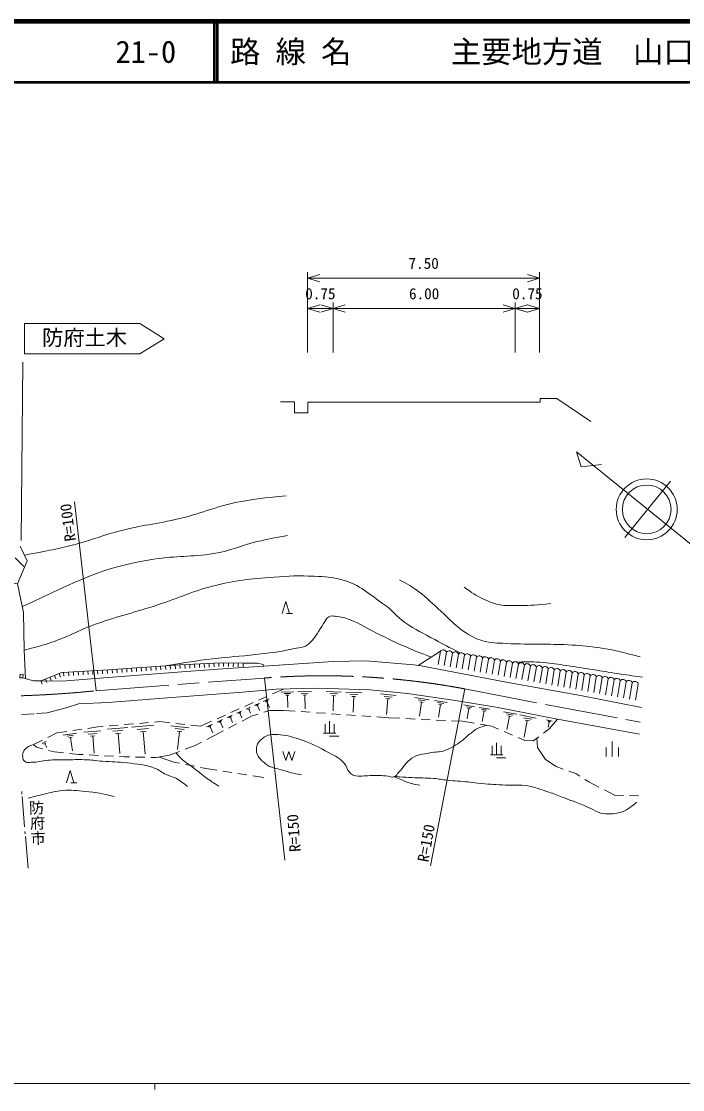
# Model space of a CAD drawing. Units: millimetres, scale not verified. Extents: x 40000 to 680000, y 20000 to 380000.
# Drawn here: x 146002 to 254909, y 204000 to 380000 of the extents above; entities that cross this region are included whole.
import ezdxf
from ezdxf.enums import TextEntityAlignment as Align

# ---------------------------------------------------------------- set-up
doc = ezdxf.new("R2010")
doc.units = ezdxf.units.MM
doc.header["$LTSCALE"] = 1000
doc.linetypes.add('CHAIN', pattern=[18.5, 12, -1.5, 3.5, -1.5])
for name, color, linetype, lineweight in [('M-BGD', 7, 'Continuous', 13), ('M-BGD-HTXT', 7, 'Continuous', 13), ('M-BMK', 2, 'CHAIN', 13), ('M-BMK-OTRS', 5, 'Continuous', 13), ('M-BMK-SRVR', 3, 'Continuous', 13), ('M-STR-HTXT', 7, 'Continuous', 13), ('M-TTL', 2, 'Continuous', 140), ('M-TTL-BAND', 7, 'Continuous', 13), ('M-TTL-LINE', 7, 'Continuous', 50)]:
    doc.layers.add(name, color=color, linetype=linetype, lineweight=lineweight)
doc.layers.add('M-TTL-TXT', color=7, linetype='Continuous')
doc.styles.add('ＭＳ ゴシック', font='')
doc.styles.get('ＭＳ ゴシック').set_extended_font_data('MS Gothic')

msp = doc.modelspace()

# ---------------------------------------------------------------- linework, layer by layer
at = {"layer": 'M-BGD'}
for p, q in [((146977, 291098), (145816, 293548)), ((144959, 291632), (146393, 290192)), ((188971, 282423), (189571, 284423)), ((189571, 284423), (190171, 282423)), ((189671, 282423), (190671, 282423)), ((211372, 273870), (215030, 276230)), ((215030, 276230), (214669, 274033)), ((216016, 276068), (215653, 273856)), ((217003, 275905), (216637, 273678)), ((217990, 275743), (217621, 273501)), ((218977, 275581), (218606, 273323)), ((219963, 275419), (219590, 273146)), ((220950, 275257), (220574, 272969)), ((221937, 275095), (221558, 272791)), ((222924, 274933), (222543, 272614)), ((223910, 274770), (223527, 272436)), ((224897, 274608), (224511, 272259)), ((154562, 272828), (154597, 272229)), ((155361, 272875), (155396, 272276)), ((156159, 272922), (156194, 272323)), ((156958, 272969), (156993, 272370)), ((157756, 273016), (157792, 272417)), ((158555, 273063), (158590, 272464)), ((159354, 273110), (159389, 272511)), ((160152, 273157), (160188, 272558)), ((160951, 273210), (160991, 272611)), ((161749, 273263), (161789, 272665)), ((162547, 273317), (162587, 272719)), ((163345, 273371), (163386, 272773)), ((164143, 273425), (164184, 272827)), ((164941, 273479), (164982, 272880)), ((165740, 273533), (165780, 272934)), ((166538, 273587), (166578, 272988)), ((167336, 273641), (167376, 273042)), ((168134, 273695), (168175, 273096)), ((168932, 273749), (168973, 273150)), ((169731, 273803), (169771, 273204)), ((170529, 273857), (170569, 273258)), ((171327, 273910), (171367, 273312)), ((172125, 273963), (172156, 273364)), ((172924, 274005), (172955, 273406)), ((173723, 274047), (173754, 273448)), ((174522, 274089), (174553, 273490)), ((175321, 274131), (175352, 273532)), ((176120, 274173), (176151, 273573)), ((176919, 274214), (176950, 273615)), ((177717, 274256), (177749, 273657)), ((178516, 274298), (178548, 273699)), ((179316, 274313), (179304, 273713)), ((180116, 274298), (180104, 273698)), ((180915, 274282), (180904, 273682)), ((181715, 274267), (181704, 273667)), ((182515, 274251), (182504, 273652)), ((225884, 274446), (225495, 272081)), ((226871, 274284), (226480, 271904)), ((227858, 274122), (227464, 271727)), ((228844, 273960), (228448, 271549)), ((229831, 273798), (229432, 271372)), ((230818, 273636), (230417, 271194)), ((231805, 273473), (231401, 271017)), ((232791, 273311), (232385, 270839)), ((233778, 273149), (233369, 270662)), ((234765, 272987), (234354, 270485)), ((235752, 272825), (235338, 270307)), ((147992, 271324), (146235, 271818)), ((149224, 271356), (147992, 271324)), ((149224, 271356), (149445, 270798)), ((149968, 271650), (150189, 271092)), ((150712, 271944), (150933, 271386)), ((151456, 272238), (151677, 271680)), ((152200, 272532), (152421, 271974)), ((152965, 272734), (153000, 272135)), ((153763, 272781), (153799, 272182)), ((236738, 272663), (236322, 270130)), ((237725, 272501), (237307, 269952)), ((238712, 272338), (238291, 269775)), ((239699, 272176), (239275, 269597)), ((240686, 272014), (240259, 269420)), ((241672, 271852), (241244, 269243)), ((242659, 271690), (242228, 269065)), ((243646, 271528), (243212, 268888)), ((244633, 271366), (244196, 268710)), ((245619, 271204), (245181, 268533)), ((246606, 271041), (246165, 268356)), ((187353, 269187), (189157, 269995)), ((188772, 269485), (190834, 269536)), ((191525, 269553), (193806, 269610)), ((192102, 269282), (193243, 269311)), ((196189, 269587), (198698, 269503)), ((199449, 269477), (202056, 269390)), ((247593, 270879), (247149, 268178)), ((182789, 267145), (184158, 267758)), ((184381, 267310), (185195, 267674)), ((185071, 268166), (186440, 268779)), ((185833, 267960), (186829, 268405)), ((186138, 267947), (186636, 268169)), ((186318, 267878), (186567, 267989)), ((186443, 267933), (186888, 266937)), ((189294, 269240), (190325, 269266)), ((189558, 268989), (190074, 269001)), ((189816, 268995), (189867, 266932)), ((192394, 269004), (192965, 269019)), ((192680, 269011), (192736, 266730)), ((196806, 269252), (198061, 269210)), ((197109, 268928), (197736, 268907)), ((197423, 268918), (197339, 266408)), ((200090, 269130), (201393, 269086)), ((200405, 268793), (201056, 268771)), ((200731, 268782), (200643, 266176)), ((205122, 269185), (207743, 268946)), ((205748, 268797), (207058, 268678)), ((206046, 268440), (206701, 268380)), ((206373, 268410), (206135, 265789)), ((210823, 268591), (213141, 268246)), ((211360, 268215), (212519, 268042)), ((211896, 267839), (211551, 265521)), ((211606, 267882), (212186, 267796)), ((214058, 268109), (216125, 267802)), ((214536, 267774), (215570, 267620)), ((180507, 266124), (181876, 266736)), ((181513, 266026), (182267, 266364)), ((181744, 266017), (182121, 266185)), ((181880, 265964), (182069, 266049)), ((181975, 266007), (182312, 265253)), ((183033, 266706), (183716, 267012)), ((183280, 266612), (183622, 266765)), ((183451, 266688), (183757, 266005)), ((184986, 265875), (183998, 265568)), ((184630, 267299), (185037, 267481)), ((184777, 267243), (184981, 267334)), ((184879, 267289), (185243, 266476)), ((186928, 266481), (185940, 266173)), ((189112, 266487), (186928, 266481)), ((189112, 266487), (191079, 266348)), ((192077, 266278), (193573, 266173)), ((194570, 266102), (196067, 265997)), ((197064, 265927), (198560, 265821)), ((215015, 267439), (214707, 265371)), ((214756, 267477), (215273, 267400)), ((218896, 267371), (220621, 267086)), ((219291, 267084), (220154, 266941)), ((219687, 266797), (219402, 265072)), ((219471, 266832), (219903, 266761)), ((221411, 266955), (223134, 266670)), ((221806, 266669), (222668, 266526)), ((222201, 266382), (221917, 264659)), ((221986, 266418), (222417, 266346)), ((225405, 266268), (227581, 265849)), ((225896, 265891), (226984, 265682)), ((160465, 263926), (161960, 264052)), ((162956, 264136), (164451, 264262)), ((164129, 263733), (167844, 264046)), ((165447, 264346), (166942, 264472)), ((167939, 264556), (168831, 264631)), ((168831, 264631), (170430, 264453)), ((171424, 264342), (172915, 264176)), ((173909, 264065), (175508, 263887)), ((175508, 263887), (177312, 264694)), ((176487, 263777), (177473, 264218)), ((178225, 265103), (179594, 265715)), ((178244, 264563), (179150, 264969)), ((178521, 264552), (178974, 264754)), ((178685, 264489), (178911, 264590)), ((178798, 264540), (179203, 263634)), ((179919, 265313), (180746, 265683)), ((181457, 264245), (180127, 263552)), ((180172, 265302), (180586, 265487)), ((180322, 265245), (180528, 265337)), ((180425, 265291), (180795, 264463)), ((183998, 265568), (182344, 264707)), ((196017, 264218), (196017, 262718)), ((196767, 264718), (196767, 262718)), ((197517, 264218), (197517, 262718)), ((199558, 265751), (201054, 265646)), ((202052, 265576), (203548, 265470)), ((204546, 265400), (206513, 265262)), ((206513, 265262), (208347, 265175)), ((209345, 265127), (210844, 265056)), ((211843, 265009), (213341, 264938)), ((214340, 264891), (215838, 264820)), ((216837, 264772), (218671, 264685)), ((218671, 264685), (220591, 264370)), ((221578, 264208), (223499, 263893)), ((226388, 265514), (225969, 263338)), ((226116, 265567), (226660, 265462)), ((228096, 265750), (230813, 265227)), ((228710, 265279), (230068, 265018)), ((229324, 264809), (228800, 262092)), ((228984, 264874), (229663, 264744)), ((232509, 264900), (233403, 264728)), ((232711, 264745), (233158, 264659)), ((232913, 264590), (232741, 263696)), ((232802, 264612), (233025, 264569)), ((232937, 263424), (234314, 265061)), ((247779, 262585), (234314, 265061)), ((150353, 262021), (151827, 262758)), ((151827, 262758), (153471, 263004)), ((152889, 262411), (155094, 262741)), ((153481, 262218), (154584, 262383)), ((154460, 263151), (155943, 263373)), ((156281, 262867), (159103, 263105)), ((156932, 263521), (158576, 263767)), ((157016, 262574), (158427, 262693)), ((157399, 262251), (158104, 262311)), ((157751, 262281), (157989, 259460)), ((158576, 263767), (159469, 263842)), ((160192, 263401), (163523, 263682)), ((161060, 263055), (162726, 263195)), ((161511, 262673), (162344, 262744)), ((161928, 262709), (162209, 259377)), ((165097, 263347), (166954, 263503)), ((165600, 262922), (166529, 263000)), ((166065, 262961), (166378, 259246)), ((170632, 263927), (173597, 263597)), ((171332, 263474), (172814, 263309)), ((171661, 263062), (172402, 262979)), ((172032, 263021), (171701, 260055)), ((176789, 263764), (177282, 263985)), ((176967, 263696), (177214, 263806)), ((177091, 263751), (177532, 262764)), ((179240, 263091), (177586, 262229)), ((195767, 262718), (197767, 262718)), ((223499, 263893), (224599, 263409)), ((225514, 263006), (226887, 262402)), ((232022, 262735), (232937, 263424)), ((147985, 260836), (149459, 261574)), ((148513, 260404), (147985, 260836)), ((149446, 261008), (150098, 261334)), ((149690, 260926), (150016, 261090)), ((149853, 261008), (150179, 260356)), ((153798, 261983), (154349, 262066)), ((154074, 262024), (154403, 259819)), ((174607, 260692), (172973, 260067)), ((175652, 261232), (174607, 260692)), ((177586, 262229), (176541, 261690)), ((196767, 262218), (198267, 262218)), ((223523, 260651), (223523, 259151)), ((224273, 261151), (224273, 259151)), ((225023, 260651), (225023, 259151)), ((227802, 261999), (228902, 261515)), ((228902, 261515), (230307, 261443)), ((230307, 261443), (231223, 262133)), ((231003, 260366), (230896, 261886)), ((243328, 261367), (243328, 258867)), ((149494, 260147), (148513, 260404)), ((151443, 259636), (150462, 259893)), ((152939, 259482), (151443, 259636)), ((155430, 259227), (153934, 259381)), ((156192, 259188), (155430, 259227)), ((158689, 259061), (157191, 259137)), ((161186, 258933), (159688, 259010)), ((162947, 258843), (162185, 258882)), ((163822, 258819), (162947, 258843)), ((166321, 258750), (164821, 258792)), ((168195, 258699), (167320, 258723)), ((170404, 259083), (168195, 258699)), ((171124, 257978), (168769, 258799)), ((172039, 259709), (170404, 259083)), ((189046, 259733), (189546, 258233)), ((189546, 258233), (190046, 259733)), ((190046, 259733), (190546, 258233)), ((190546, 258233), (191046, 259733)), ((223273, 259151), (225273, 259151)), ((232316, 258413), (231003, 260366)), ((242328, 260367), (242328, 258867)), ((244328, 260367), (244328, 258867)), ((172052, 257787), (171124, 257978)), ((174500, 257282), (173031, 257585)), ((176408, 256889), (175480, 257080)), ((224273, 258651), (225773, 258651)), ((234077, 257212), (232316, 258413)), ((235235, 256803), (234077, 257212)), ((153454, 254562), (154054, 256562)), ((154054, 256562), (154654, 254562)), ((178198, 256615), (176408, 256889)), ((180669, 256236), (179186, 256463)), ((183140, 255858), (181657, 256085)), ((185918, 255432), (184128, 255706)), ((237336, 256059), (236178, 256469)), ((237979, 255648), (237336, 256059)), ((154154, 254562), (155154, 254562)), ((239465, 254698), (238822, 255110)), ((241126, 253846), (239465, 254698)), ((146050, 253103), (146083, 252704)), ((146116, 252305), (146530, 247323)), ((243676, 252537), (242015, 253389)), ((245154, 252483), (243676, 252537)), ((247631, 252393), (246153, 252447)), ((146596, 246525), (146629, 246127)), ((146662, 245728), (147097, 240482))]:
    msp.add_line(p, q, dxfattribs=at)
for points in [[(188690, 317338), (191010, 317338), (191010, 315523), (193159, 315523), (193159, 317238), (231470, 317238), (231470, 317870), (234213, 317870), (239773, 314094)], [(123552, 291094), (145376, 287319), (146977, 291098)], [(146679, 271693), (146467, 276427), (146372, 282626), (145376, 287319)], [(185910, 273794), (197357, 274526), (202760, 274646), (210626, 273974), (211827, 273806), (225871, 271140), (238083, 268930), (248159, 266961)], [(149224, 271356), (152667, 272717), (160326, 273167), (172059, 273960), (178940, 274320), (182686, 274248)], [(149224, 271356), (152679, 271296), (160300, 271888), (172413, 272817), (179194, 273313), (185910, 273794), (185814, 274066), (184870, 274242), (182686, 274248)], [(150244, 266076), (153390, 266917), (155407, 267541), (160307, 267806), (170094, 268550), (182402, 269487), (187998, 269966)], [(234314, 265061), (224488, 266954), (217833, 268053), (209587, 269280), (203369, 269846), (194782, 270134), (187998, 269966)]]:
    msp.add_lwpolyline(points, dxfattribs=at)
msp.add_lwpolyline([(145727, 271870), (146235, 271818), (146296, 272413), (145788, 272465)], close=True, dxfattribs=at)
for centre in [(215480, 275885), (216466, 275723), (217453, 275561), (218440, 275399), (219427, 275237), (220414, 275075), (221400, 274913), (222387, 274751), (223374, 274588), (224361, 274426), (225347, 274264), (226334, 274102), (227321, 273940), (228308, 273778), (229294, 273616), (230281, 273453), (231268, 273291), (232255, 273129), (233242, 272967), (234228, 272805), (235215, 272643), (236202, 272481), (237189, 272319), (238175, 272156), (239162, 271994), (240149, 271832), (241136, 271670), (242122, 271508), (243109, 271346), (244096, 271184), (245083, 271021), (246070, 270859), (247056, 270697)]:
    msp.add_arc(centre, 567, 18.74165, 142.59667, dxfattribs=at)
for points, knots in [([(146512, 292078), (150681, 292837), (151884, 293027), (155256, 293931), (157933, 294649), (159354, 295322), (162037, 296018), (165909, 297022), (168180, 297146), (172069, 298083), (176089, 299052), (178201, 300181), (182271, 300905), (185109, 301411), (186166, 301549), (189595, 301809)], [0, 0, 0, 0, 1, 1, 1, 2, 2, 2, 3, 3, 3, 4, 4, 4, 5, 5, 5, 5]), ([(146166, 283596), (155651, 287894), (158948, 290009), (167836, 291395), (171647, 291989), (173857, 291725), (177669, 292316), (180532, 292760), (181996, 293640), (184822, 294282), (186775, 294725), (187441, 294863), (189849, 295289)], [0, 0, 0, 0, 1, 1, 1, 2, 2, 2, 3, 3, 3, 4, 4, 4, 4]), ([(146467, 276427), (148348, 276870), (148896, 277043), (150430, 277517), (153628, 278504), (155213, 279628), (158371, 280735), (162316, 282118), (164620, 282605), (168592, 283907), (172088, 285053), (173941, 286038), (177503, 286958), (181348, 287950), (183604, 288122), (187563, 288431), (190162, 288634), (191633, 288696), (194237, 288569), (196040, 288482), (197086, 288495), (198824, 288008), (201871, 287155), (203192, 285682), (205798, 283886), (207226, 282903), (207720, 281956), (209153, 280981), (210987, 279731), (212126, 279204), (214075, 278142), (215703, 277254), (216245, 276974), (218284, 275944)], [0, 0, 0, 0, 1, 1, 1, 2, 2, 2, 3, 3, 3, 4, 4, 4, 5, 5, 5, 6, 6, 6, 7, 7, 7, 8, 8, 8, 9, 9, 9, 10, 10, 10, 11, 11, 11, 11]), ([(208271, 288009), (209774, 287188), (210241, 286903), (211417, 286064), (212975, 284952), (213656, 284087), (215092, 282821), (216573, 281516), (217241, 280573), (218886, 279483), (220009, 278739), (220681, 278328), (221973, 277946), (223439, 277512), (224338, 277612), (225863, 277514), (228186, 277364), (229493, 277450), (231820, 277394), (233738, 277347), (234816, 277374), (236731, 277249), (238520, 277133), (239521, 277030), (241294, 276769), (243920, 276383), (244833, 276096), (247923, 275280)], [0, 0, 0, 0, 1, 1, 1, 2, 2, 2, 3, 3, 3, 4, 4, 4, 5, 5, 5, 6, 6, 6, 7, 7, 7, 8, 8, 8, 9, 9, 9, 9]), ([(218919, 286772), (220286, 285814), (220729, 285468), (222018, 284875), (222999, 284423), (223554, 284133), (224612, 283914), (225917, 283644), (226689, 283779), (228022, 283770), (230052, 283756), (230766, 283855), (233210, 284082)], [0, 0, 0, 0, 1, 1, 1, 2, 2, 2, 3, 3, 3, 4, 4, 4, 4]), ([(169762, 273805), (173486, 274434), (174495, 274612), (177548, 274987), (180299, 275324), (181857, 275353), (184609, 275683), (186908, 275958), (188217, 276033), (190469, 276572), (191669, 276859), (192573, 276710), (193471, 277556), (194597, 278617), (194865, 279526), (195777, 280775), (196103, 281222), (196134, 281651), (196622, 281912), (196997, 282113), (197285, 282031), (197709, 281992), (198696, 281899), (199257, 281771), (200178, 281404), (201929, 280707), (202792, 280057), (204485, 279230), (206424, 278281), (207502, 277731), (209485, 276879), (211045, 276208), (211572, 275997), (213516, 275253)], [0, 0, 0, 0, 1, 1, 1, 2, 2, 2, 3, 3, 3, 4, 4, 4, 5, 5, 5, 6, 6, 6, 7, 7, 7, 8, 8, 8, 9, 9, 9, 10, 10, 10, 11, 11, 11, 11]), ([(248283, 271966), (246293, 272231), (245778, 272299), (244176, 272542), (242617, 272779), (241748, 272944), (240190, 273191), (238493, 273460), (237544, 273623), (235842, 273863), (234316, 274078), (233465, 274250), (231928, 274367), (230294, 274492), (229711, 274478), (227734, 274446)], [0, 0, 0, 0, 1, 1, 1, 2, 2, 2, 3, 3, 3, 4, 4, 4, 5, 5, 5, 5]), ([(192116, 255841), (190643, 256166), (190209, 256257), (189018, 256634), (187902, 256987), (187108, 256929), (186208, 257679), (185387, 258362), (184734, 258904), (184719, 259972), (184706, 260928), (185188, 261545), (185992, 262062), (186873, 262627), (187598, 262531), (188642, 262457), (189949, 262363), (190666, 262105), (191908, 261688), (193858, 261033), (194903, 260500), (196688, 259479), (197706, 258896), (198420, 258683), (199161, 257773), (199598, 257238), (199602, 256764), (200074, 256260), (200299, 256021), (200430, 255842), (200747, 255756), (201761, 255482), (202386, 255743), (203437, 255732), (204449, 255721), (205017, 255757), (206028, 255701), (206592, 255670), (206948, 255353), (207469, 255573), (207816, 255719), (207878, 255995), (208136, 256269), (208993, 257182), (209282, 257912), (210313, 258623), (211299, 259302), (212093, 259202), (213259, 259472), (214236, 259697), (214856, 259538), (215789, 259904), (216895, 260337), (217466, 260713), (218439, 261393), (219036, 261810), (219279, 262161), (219864, 262594), (220429, 263011), (220714, 263312), (221353, 263602), (221842, 263825), (222059, 263891), (222660, 264030)], [0, 0, 0, 0, 1, 1, 1, 2, 2, 2, 3, 3, 3, 4, 4, 4, 5, 5, 5, 6, 6, 6, 7, 7, 7, 8, 8, 8, 9, 9, 9, 10, 10, 10, 11, 11, 11, 12, 12, 12, 13, 13, 13, 14, 14, 14, 15, 15, 15, 16, 16, 16, 17, 17, 17, 18, 18, 18, 19, 19, 19, 20, 20, 20, 21, 21, 21, 21]), ([(147985, 260836), (147613, 260731), (147467, 260682), (147173, 260508), (146834, 260306), (146609, 260181), (146420, 259835), (146225, 259478), (146175, 259214), (146228, 258810), (146268, 258510), (146290, 258291), (146516, 258090), (146847, 257796), (147195, 257940), (147637, 257930), (148709, 257904), (149289, 258218), (150359, 258282), (151489, 258349), (152125, 258315), (153257, 258330), (154489, 258347), (155180, 258402), (156411, 258362), (157572, 258325), (158216, 258195), (159374, 258106), (160952, 257984), (161845, 258025), (163416, 257834), (165204, 257616), (166265, 257626), (167948, 256985), (168754, 256678), (169088, 256262), (169869, 255896), (170374, 255660), (170699, 255631), (171206, 255400), (172128, 254980), (172432, 254676), (173351, 253943)], [0, 0, 0, 0, 1, 1, 1, 2, 2, 2, 3, 3, 3, 4, 4, 4, 5, 5, 5, 6, 6, 6, 7, 7, 7, 8, 8, 8, 9, 9, 9, 10, 10, 10, 11, 11, 11, 12, 12, 12, 13, 13, 13, 14, 14, 14, 14]), ([(178532, 253985), (177556, 254602), (177284, 254778), (176515, 255330), (175664, 255940), (175224, 256332), (174401, 256979), (173439, 257736), (172768, 258021), (171952, 258932), (171760, 259146), (171679, 259223), (171478, 259494)], [0, 0, 0, 0, 1, 1, 1, 2, 2, 2, 3, 3, 3, 4, 4, 4, 4]), ([(247337, 251371), (246271, 250462), (245747, 249981), (244491, 249642), (243349, 249334), (242632, 249383), (241465, 249570), (240762, 249682), (240464, 250053), (239808, 250326), (237977, 251089), (236943, 251496), (235088, 252200), (234218, 252530), (233740, 252742), (232855, 253028), (231516, 253462), (230781, 253786), (229396, 254037), (227990, 254292), (227167, 254110), (225740, 254181), (224191, 254258), (223322, 254301), (221777, 254433), (220930, 254506), (220461, 254604), (219615, 254685), (218257, 254816), (217492, 254844), (216134, 254979), (215254, 255067), (214769, 255199), (213887, 255262), (212497, 255361), (211713, 255340), (210321, 255406), (209532, 255443), (209091, 255464), (208303, 255514), (207977, 255535), (207487, 255645), (207469, 255573), (207451, 255501), (207912, 255324), (208211, 255198), (209020, 254856), (209476, 254655), (210325, 254429), (210826, 254296), (211009, 254251), (211622, 254141)], [0, 0, 0, 0, 1, 1, 1, 2, 2, 2, 3, 3, 3, 4, 4, 4, 5, 5, 5, 6, 6, 6, 7, 7, 7, 8, 8, 8, 9, 9, 9, 10, 10, 10, 11, 11, 11, 12, 12, 12, 13, 13, 13, 14, 14, 14, 15, 15, 15, 16, 16, 16, 17, 17, 17, 17]), ([(147113, 252016), (148389, 252354), (148732, 252442), (149779, 252680), (150961, 252948), (151612, 253210), (152821, 253288), (154270, 253383), (155090, 253279), (156536, 253144), (158420, 252969), (159096, 252790), (161307, 252296)], [0, 0, 0, 0, 1, 1, 1, 2, 2, 2, 3, 3, 3, 4, 4, 4, 4])]:
    msp.add_open_spline(points, degree=3, knots=knots, dxfattribs=at)
at = {"layer": 'M-BGD-HTXT'}
for p, q in [((146509, 330237), (165509, 330237)), ((146509, 330237), (146509, 325237)), ((169517, 327687), (165509, 330237)), ((165509, 325237), (169517, 327687)), ((146251, 323857), (145956, 294449)), ((146509, 325237), (165509, 325237))]:
    msp.add_line(p, q, dxfattribs=at)
at = {"layer": 'M-BMK'}
msp.add_line((158305, 269716), (186058, 271815), dxfattribs=at)
msp.add_lwpolyline([(219064, 270019), (232306, 267434), (247906, 264537)], dxfattribs=at)
for centre, radius, start, end in [((195719, 145185), 126999, 79.40739, 94.3629), ((140029, 450727), 181931, 271.86593, 275.76536)]:
    msp.add_arc(centre, radius, start, end, dxfattribs=at)
at = {"layer": 'M-BMK-OTRS'}
for p, q in [((148100, 265900), (146019, 265804)), ((150244, 266076), (148476, 265980))]:
    msp.add_line(p, q, dxfattribs=at)
at = {"layer": 'M-BMK-SRVR'}
for p, q in [((237406, 309087), (238222, 306619)), ((256864, 293391), (237406, 309087)), ((238222, 306619), (241554, 307010)), ((245368, 294982), (252898, 304259)), ((158305, 269716), (154764, 300834)), ((186058, 271815), (189387, 241832)), ((213380, 240848), (219064, 270019))]:
    msp.add_line(p, q, dxfattribs=at)
for radius in [5016, 4013]:
    msp.add_circle((248995, 299601), radius, dxfattribs=at)
at = {"layer": 'M-STR-HTXT'}
for p, q in [((193149, 325434), (193149, 338671)), ((193149, 337671), (195149, 338271)), ((231363, 337671), (229363, 338271)), ((231363, 325434), (231363, 338671)), ((193149, 337671), (231363, 337671)), ((193149, 337671), (195149, 337071)), ((231363, 337671), (229363, 337071)), ((193149, 332671), (195149, 333271)), ((193149, 332671), (197344, 332671)), ((193149, 332671), (195149, 332071)), ((197344, 332671), (195344, 333271)), ((197344, 332671), (195344, 332071)), ((197344, 325434), (197344, 333671)), ((197344, 332671), (199344, 333271)), ((197344, 332671), (227328, 332671)), ((197344, 332671), (199344, 332071)), ((227328, 332671), (225328, 333271)), ((227328, 332671), (225328, 332071)), ((227328, 325434), (227328, 333671)), ((227328, 332671), (229328, 333271)), ((227328, 332671), (231363, 332671)), ((227328, 332671), (229328, 332071)), ((231363, 332671), (229363, 333271)), ((231363, 332671), (229363, 332071))]:
    msp.add_line(p, q, dxfattribs=at)
at = {"layer": 'M-TTL'}
msp.add_line((680000, 380000), (40000, 380000), dxfattribs=at)
at = {"layer": 'M-TTL-BAND'}
for p, q in [((40000, 205000), (579000, 205000)), ((168000, 205000), (168000, 204000))]:
    msp.add_line(p, q, dxfattribs=at)
at = {"layer": 'M-TTL-LINE'}
for p, q in [((177750, 380000), (177750, 370000)), ((178250, 380000), (178250, 370000)), ((40000, 370000), (680000, 370000))]:
    msp.add_line(p, q, dxfattribs=at)

# ---------------------------------------------------------------- texts
at = {"layer": 'M-BGD-HTXT', "style": 'ＭＳ ゴシック'}
msp.add_text('防府土木', height=2566, dxfattribs=at).set_placement((156412, 327897), align=Align.MIDDLE_CENTER)
for s, p in [('防', (148506, 250431)), ('府', (148673, 247935)), ('市', (148761, 245436))]:
    msp.add_text(s, height=1833, rotation=2, dxfattribs=at).set_placement(p, align=Align.MIDDLE_CENTER)
at = {"layer": 'M-BMK-SRVR', "style": 'ＭＳ ゴシック'}
for s, rotation, p in [('R=100', 97.703, (154076, 294343)), ('R=150', 94.207, (191090, 243166)), ('R=150', 79.816, (212120, 241554))]:
    msp.add_text(s, height=1833, rotation=rotation, dxfattribs=at).set_placement(p, align=Align.MIDDLE_LEFT)
at = {"layer": 'M-STR-HTXT', "style": 'ＭＳ ゴシック'}
for s, p in [('7.50', (212256, 338671)), ('0.75', (195246, 333671)), ('6.00', (212336, 333671)), ('0.75', (229345, 333671))]:
    msp.add_text(s, height=1833, dxfattribs=at).set_placement(p, align=Align.BOTTOM_CENTER)
at = {"layer": 'M-TTL-TXT', "style": 'ＭＳ ゴシック'}
for s, p in [('21-0', (161521, 375000)), ('路 線 名', (180380, 375000)), ('主要地方道\u3000山口徳山線', (216734, 375000))]:
    msp.add_text(s, height=3666, dxfattribs=at).set_placement(p, align=Align.MIDDLE_LEFT)

doc.saveas('drawing.dxf')
